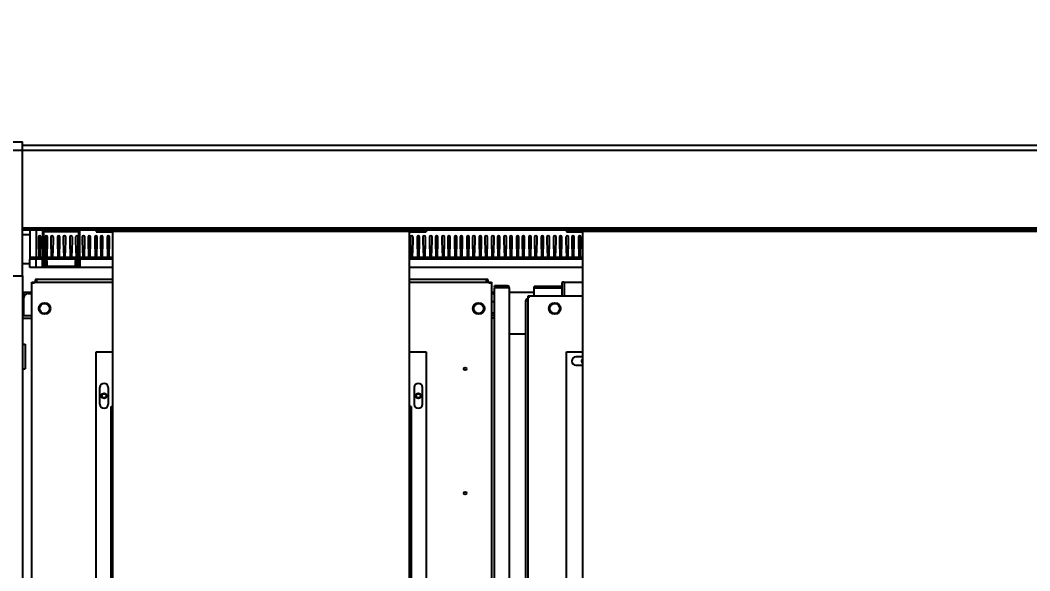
# Model space of a CAD drawing. Extents: x -1522 to 1718, y -48 to 1309.
# Drawn here: x 26.861 to 30.867, y 13.427 to 15.609 of the extents above; entities that cross this region are included whole.
import ezdxf

# ---------------------------------------------------------------- set-up
doc = ezdxf.new("R2010")
doc.units = 0
doc.header["$MEASUREMENT"] = 0
doc.layers.add('E-EQPM-XFMR-1500V', color=141, linetype='Continuous')
doc.layers.add('G-NPLT', color=67, linetype='Continuous', plot=False)
doc.styles.add('NEI-A', font='arial.ttf')

# ---------------------------------------------------------------- blocks, each defined once
blk = doc.blocks.new('INV SKID')
at = {"layer": 'E-EQPM-XFMR-1500V', "linetype": 'Continuous'}
for p, q in [((-9.9049, 4.0002), (-9.3537, 4.0002)), ((-9.3537, 3.4687), (-9.3537, 4.0002)), ((-9.3537, 3.9871), (9.3537, 3.9871)), ((-7.1391, 3.9871), (-7.1391, 3.9877)), ((-9.3537, 3.659), (9.3537, 3.659)), ((-9.2749, 3.6492), (-9.3537, 3.6492)), ((-9.3258, 3.6492), (-9.3258, 3.5343)), ((-9.2995, 3.6492), (-9.2995, 3.5343)), ((-9.2749, 3.6492), (-9.2749, 3.5425)), ((-9.1273, 3.6492), (-9.2749, 3.6492)), ((-9.1273, 3.5425), (-9.1273, 3.6492)), ((-0.2887, 3.6492), (-9.1273, 3.6492)), ((-9.0617, 3.6459), (-9.0617, 3.6426)), ((-9.0617, 3.6459), (-7.7526, 3.6459)), ((-8.8615, 3.6459), (-8.8615, 3.6492)), ((-8.8615, 3.6459), (-8.8615, 3.6492)), ((-7.9495, 3.6459), (-7.9495, 3.6492)), ((-7.9495, 3.6459), (-7.9495, 3.6492)), ((-7.7526, 3.6459), (-7.7526, 3.6426)), ((-7.1965, 3.6459), (-7.1965, 3.6426)), ((-7.1965, 3.6459), (-3.4268, 3.6459)), ((-6.998, 3.6459), (-6.998, 3.6492)), ((-6.998, 3.6459), (-6.998, 3.6492)), ((-9.3537, 3.6328), (-9.3258, 3.6328)), ((-9.2911, 3.6229), (-9.2911, 3.6065)), ((-9.2911, 3.6065), (-9.2895, 3.5425)), ((-9.2829, 3.5425), (-9.2813, 3.6065)), ((-9.2813, 3.6065), (-9.2813, 3.6229)), ((-9.27, 3.5441), (-9.27, 3.6442)), ((-9.27, 3.6442), (-9.1322, 3.6442)), ((-9.2648, 3.6229), (-9.2648, 3.6065)), ((-9.2648, 3.6065), (-9.2632, 3.5425)), ((-9.2566, 3.5425), (-9.255, 3.6065)), ((-9.255, 3.6065), (-9.255, 3.6229)), ((-9.2419, 3.6229), (-9.2419, 3.6065)), ((-9.2419, 3.6065), (-9.2402, 3.5425)), ((-9.2337, 3.5425), (-9.232, 3.6065)), ((-9.232, 3.6065), (-9.232, 3.6229)), ((-9.2156, 3.6229), (-9.2156, 3.6065)), ((-9.2156, 3.6065), (-9.214, 3.5425)), ((-9.2074, 3.5425), (-9.2058, 3.6065)), ((-9.2058, 3.6065), (-9.2058, 3.6229)), ((-9.1927, 3.6229), (-9.1927, 3.6065)), ((-9.1927, 3.6065), (-9.191, 3.5425)), ((-9.1845, 3.5425), (-9.1828, 3.6065)), ((-9.1828, 3.6065), (-9.1828, 3.6229)), ((-9.1664, 3.6229), (-9.1664, 3.6065)), ((-9.1664, 3.6065), (-9.1648, 3.5425)), ((-9.1582, 3.5425), (-9.1566, 3.6065)), ((-9.1566, 3.6065), (-9.1566, 3.6229)), ((-9.1435, 3.6229), (-9.1435, 3.6065)), ((-9.1435, 3.6065), (-9.1418, 3.5425)), ((-9.1353, 3.5425), (-9.1336, 3.6065)), ((-9.1336, 3.6065), (-9.1336, 3.6229)), ((-9.1322, 3.6442), (-9.1322, 3.5441)), ((-9.1172, 3.6229), (-9.1172, 3.6065)), ((-9.1172, 3.6065), (-9.1156, 3.5425)), ((-9.109, 3.5425), (-9.1074, 3.6065)), ((-9.1074, 3.6065), (-9.1074, 3.6229)), ((-9.0942, 3.6229), (-9.0942, 3.6065)), ((-9.0942, 3.6065), (-9.0926, 3.5425)), ((-9.086, 3.5425), (-9.0844, 3.6065)), ((-9.0844, 3.6065), (-9.0844, 3.6229)), ((-9.068, 3.6229), (-9.068, 3.6065)), ((-9.068, 3.6065), (-9.0664, 3.5425)), ((-9.0617, 3.6426), (-8.9961, 3.6426)), ((-9.0598, 3.5425), (-9.0582, 3.6065)), ((-9.0582, 3.6065), (-9.0582, 3.6229)), ((-9.045, 3.6229), (-9.045, 3.6065)), ((-9.045, 3.6065), (-9.0434, 3.5425)), ((-9.0368, 3.5425), (-9.0352, 3.6065)), ((-9.0352, 3.6065), (-9.0352, 3.6229)), ((-9.0188, 3.6229), (-9.0188, 3.6065)), ((-9.0188, 3.6065), (-9.0171, 3.5425)), ((-9.0106, 3.5425), (-9.0089, 3.6065)), ((-9.0089, 3.6065), (-9.0089, 3.6229)), ((-8.9961, 1.2443), (-8.9961, 3.6426)), ((-7.8182, 1.2443), (-7.8182, 3.6426)), ((-7.8182, 3.6426), (-7.7526, 3.6426)), ((-7.8147, 3.6229), (-7.8147, 3.6065)), ((-7.8147, 3.6065), (-7.8131, 3.5425)), ((-7.8065, 3.5425), (-7.8049, 3.6065)), ((-7.8049, 3.6065), (-7.8049, 3.6229)), ((-7.7885, 3.6229), (-7.7885, 3.6065)), ((-7.7885, 3.6065), (-7.7868, 3.5425)), ((-7.7803, 3.5425), (-7.7786, 3.6065)), ((-7.7786, 3.6065), (-7.7786, 3.6229)), ((-7.7655, 3.6229), (-7.7655, 3.6065)), ((-7.7655, 3.6065), (-7.7639, 3.5425)), ((-7.7573, 3.5425), (-7.7557, 3.6065)), ((-7.7557, 3.6065), (-7.7557, 3.6229)), ((-7.7393, 3.6229), (-7.7393, 3.6065)), ((-7.7393, 3.6065), (-7.7376, 3.5425)), ((-7.7311, 3.5425), (-7.7294, 3.6065)), ((-7.7294, 3.6065), (-7.7294, 3.6229)), ((-7.7163, 3.6229), (-7.7163, 3.6065)), ((-7.7163, 3.6065), (-7.7147, 3.5425)), ((-7.7081, 3.5425), (-7.7065, 3.6065)), ((-7.7065, 3.6065), (-7.7065, 3.6229)), ((-7.69, 3.6229), (-7.69, 3.6065)), ((-7.69, 3.6065), (-7.6884, 3.5425)), ((-7.6818, 3.5425), (-7.6802, 3.6065)), ((-7.6802, 3.6065), (-7.6802, 3.6229)), ((-7.6671, 3.6229), (-7.6671, 3.6065)), ((-7.6671, 3.6065), (-7.6654, 3.5425)), ((-7.6589, 3.5425), (-7.6572, 3.6065)), ((-7.6572, 3.6065), (-7.6572, 3.6229)), ((-7.6408, 3.6229), (-7.6408, 3.6065)), ((-7.6408, 3.6065), (-7.6392, 3.5425)), ((-7.6326, 3.5425), (-7.631, 3.6065)), ((-7.631, 3.6065), (-7.631, 3.6229)), ((-7.6179, 3.6229), (-7.6179, 3.6065)), ((-7.6179, 3.6065), (-7.6162, 3.5425)), ((-7.6097, 3.5425), (-7.608, 3.6065)), ((-7.608, 3.6065), (-7.608, 3.6229)), ((-7.5916, 3.6229), (-7.5916, 3.6065)), ((-7.5916, 3.6065), (-7.59, 3.5425)), ((-7.5834, 3.5425), (-7.5818, 3.6065)), ((-7.5818, 3.6065), (-7.5818, 3.6229)), ((-7.5687, 3.6229), (-7.5687, 3.6065)), ((-7.5687, 3.6065), (-7.567, 3.5425)), ((-7.5605, 3.5425), (-7.5588, 3.6065)), ((-7.5588, 3.6065), (-7.5588, 3.6229)), ((-7.5424, 3.6229), (-7.5424, 3.6065)), ((-7.5424, 3.6065), (-7.5408, 3.5425)), ((-7.5342, 3.5425), (-7.5326, 3.6065)), ((-7.5326, 3.6065), (-7.5326, 3.6229)), ((-7.5194, 3.6229), (-7.5194, 3.6065)), ((-7.5194, 3.6065), (-7.5178, 3.5425)), ((-7.5112, 3.5425), (-7.5096, 3.6065)), ((-7.5096, 3.6065), (-7.5096, 3.6229)), ((-7.4932, 3.6229), (-7.4932, 3.6065)), ((-7.4932, 3.6065), (-7.4916, 3.5425)), ((-7.485, 3.5425), (-7.4834, 3.6065)), ((-7.4834, 3.6065), (-7.4834, 3.6229)), ((-7.4702, 3.6229), (-7.4702, 3.6065)), ((-7.4702, 3.6065), (-7.4686, 3.5425)), ((-7.462, 3.5425), (-7.4604, 3.6065)), ((-7.4604, 3.6065), (-7.4604, 3.6229)), ((-7.444, 3.6229), (-7.444, 3.6065)), ((-7.444, 3.6065), (-7.4423, 3.5425)), ((-7.4358, 3.5425), (-7.4341, 3.6065)), ((-7.4341, 3.6065), (-7.4341, 3.6229)), ((-7.421, 3.6229), (-7.421, 3.6065)), ((-7.421, 3.6065), (-7.4194, 3.5425)), ((-7.4128, 3.5425), (-7.4112, 3.6065)), ((-7.4112, 3.6065), (-7.4112, 3.6229)), ((-7.3948, 3.6229), (-7.3948, 3.6065)), ((-7.3948, 3.6065), (-7.3931, 3.5425)), ((-7.3866, 3.5425), (-7.3849, 3.6065)), ((-7.3849, 3.6065), (-7.3849, 3.6229)), ((-7.3718, 3.6229), (-7.3718, 3.6065)), ((-7.3718, 3.6065), (-7.3702, 3.5425)), ((-7.3636, 3.5425), (-7.362, 3.6065)), ((-7.362, 3.6065), (-7.362, 3.6229)), ((-7.3456, 3.6229), (-7.3456, 3.6065)), ((-7.3456, 3.6065), (-7.3439, 3.5425)), ((-7.3374, 3.5425), (-7.3357, 3.6065)), ((-7.3357, 3.6065), (-7.3357, 3.6229)), ((-7.3226, 3.6229), (-7.3226, 3.6065)), ((-7.3226, 3.6065), (-7.321, 3.5425)), ((-7.3144, 3.5425), (-7.3128, 3.6065)), ((-7.3128, 3.6065), (-7.3128, 3.6229)), ((-7.2963, 3.6229), (-7.2963, 3.6065)), ((-7.2963, 3.6065), (-7.2947, 3.5425)), ((-7.2881, 3.5425), (-7.2865, 3.6065)), ((-7.2865, 3.6065), (-7.2865, 3.6229)), ((-7.2734, 3.6229), (-7.2734, 3.6065)), ((-7.2734, 3.6065), (-7.2717, 3.5425)), ((-7.2652, 3.5425), (-7.2635, 3.6065)), ((-7.2635, 3.6065), (-7.2635, 3.6229)), ((-7.2471, 3.6229), (-7.2471, 3.6065)), ((-7.2471, 3.6065), (-7.2455, 3.5425)), ((-7.2389, 3.5425), (-7.2373, 3.6065)), ((-7.2373, 3.6065), (-7.2373, 3.6229)), ((-7.2242, 3.6229), (-7.2242, 3.6065)), ((-7.2242, 3.6065), (-7.2225, 3.5425)), ((-7.216, 3.5425), (-7.2143, 3.6065)), ((-7.2143, 3.6065), (-7.2143, 3.6229)), ((-7.1979, 3.6229), (-7.1979, 3.6065)), ((-7.1979, 3.6065), (-7.1963, 3.5425)), ((-7.1965, 3.6426), (-7.1309, 3.6426)), ((-7.1897, 3.5425), (-7.1881, 3.6065)), ((-7.1881, 3.6065), (-7.1881, 3.6229)), ((-7.175, 3.6229), (-7.175, 3.6065)), ((-7.175, 3.6065), (-7.1733, 3.5425)), ((-7.1668, 3.5425), (-7.1651, 3.6065)), ((-7.1651, 3.6065), (-7.1651, 3.6229)), ((-7.1487, 3.6229), (-7.1487, 3.6065)), ((-7.1487, 3.6065), (-7.1471, 3.5425)), ((-7.1405, 3.5425), (-7.1389, 3.6065)), ((-7.1389, 3.6065), (-7.1389, 3.6229)), ((-7.1309, 1.2443), (-7.1309, 3.6426)), ((-9.3258, 3.5425), (-9.2895, 3.5425)), ((-9.3258, 3.5015), (-9.3258, 3.5343)), ((-9.2749, 3.5343), (-9.3258, 3.5343)), ((-9.2995, 3.5425), (-9.2749, 3.5425)), ((-9.2995, 3.5015), (-9.2995, 3.5343)), ((-9.2749, 3.5343), (-9.2995, 3.5343)), ((-9.2895, 3.5425), (-9.2895, 3.5343)), ((-9.2829, 3.5425), (-9.2829, 3.5343)), ((-9.2829, 3.5425), (-9.2749, 3.5425)), ((-9.2749, 3.5425), (-9.2618, 3.5245)), ((-9.2749, 3.5015), (-9.2749, 3.5343)), ((-9.2749, 3.5343), (-9.2723, 3.5343)), ((-9.2723, 3.5343), (-9.2723, 3.5278)), ((-9.269, 3.5343), (-9.2723, 3.5343)), ((-9.269, 3.5343), (-9.2723, 3.5343)), ((-9.2723, 3.5278), (-9.2618, 3.5278)), ((-9.2569, 3.5261), (-9.27, 3.5441)), ((-9.2688, 3.5425), (-9.2632, 3.5425)), ((-9.2688, 3.5425), (-9.2402, 3.5425)), ((-9.2632, 3.5425), (-9.2632, 3.5343)), ((-9.1393, 3.5343), (-9.2632, 3.5343)), ((-9.1393, 3.5343), (-9.2632, 3.5343)), ((-9.2618, 3.5278), (-9.2618, 3.5245)), ((-9.2569, 3.5081), (-9.2569, 3.5261)), ((-9.2566, 3.5425), (-9.2566, 3.5343)), ((-9.2566, 3.5425), (-9.214, 3.5425)), ((-9.2402, 3.5425), (-9.2402, 3.5343)), ((-9.2337, 3.5425), (-9.2337, 3.5343)), ((-9.2337, 3.5425), (-9.191, 3.5425)), ((-9.214, 3.5425), (-9.214, 3.5343)), ((-9.2074, 3.5425), (-9.2074, 3.5343)), ((-9.2074, 3.5425), (-9.1648, 3.5425)), ((-9.191, 3.5425), (-9.191, 3.5343)), ((-9.1845, 3.5425), (-9.1845, 3.5343)), ((-9.1845, 3.5425), (-9.1418, 3.5425)), ((-9.1648, 3.5425), (-9.1648, 3.5343)), ((-9.1582, 3.5425), (-9.1582, 3.5343)), ((-9.1582, 3.5425), (-9.1334, 3.5425)), ((-9.1322, 3.5441), (-9.1453, 3.5261)), ((-9.1453, 3.5261), (-9.1453, 3.5081)), ((-9.1418, 3.5425), (-9.1418, 3.5343)), ((-9.1404, 3.5245), (-9.1273, 3.5425)), ((-9.1404, 3.5245), (-9.1404, 3.5278)), ((-9.1404, 3.5278), (-9.1299, 3.5278)), ((-9.1353, 3.5425), (-9.1353, 3.54)), ((-9.1353, 3.5425), (-9.1334, 3.5425)), ((-9.1299, 3.5343), (-9.1333, 3.5343)), ((-9.1299, 3.5343), (-9.1333, 3.5343)), ((-9.1299, 3.5278), (-9.1299, 3.5343)), ((-9.1299, 3.5343), (-9.1273, 3.5343)), ((-9.1273, 3.5425), (-9.1156, 3.5425)), ((-9.1273, 3.5425), (-9.0926, 3.5425)), ((-9.1273, 3.5343), (-9.1273, 3.5015)), ((-8.9961, 3.5343), (-9.1273, 3.5343)), ((-8.9961, 3.5343), (-9.1273, 3.5343)), ((-9.1156, 3.5425), (-9.1156, 3.5343)), ((-9.109, 3.5425), (-9.109, 3.5343)), ((-9.109, 3.5425), (-9.0664, 3.5425)), ((-9.0926, 3.5425), (-9.0926, 3.5343)), ((-9.086, 3.5425), (-9.086, 3.5343)), ((-9.086, 3.5425), (-9.0434, 3.5425)), ((-9.0664, 3.5425), (-9.0664, 3.5343)), ((-9.0598, 3.5425), (-9.0598, 3.5343)), ((-9.0598, 3.5425), (-9.0171, 3.5425)), ((-9.0434, 3.5425), (-9.0434, 3.5343)), ((-9.0368, 3.5425), (-9.0368, 3.5343)), ((-9.0368, 3.5425), (-8.9961, 3.5425)), ((-9.0171, 3.5425), (-9.0171, 3.5343)), ((-9.0106, 3.5425), (-9.0106, 3.5343)), ((-9.0106, 3.5425), (-8.9961, 3.5425)), ((-7.8182, 3.5425), (-7.7868, 3.5425)), ((-7.8182, 3.5425), (-7.8131, 3.5425)), ((-7.1309, 3.5343), (-7.8182, 3.5343)), ((-7.1309, 3.5343), (-7.8182, 3.5343)), ((-7.8131, 3.5425), (-7.8131, 3.5343)), ((-7.8065, 3.5425), (-7.8065, 3.5343)), ((-7.8065, 3.5425), (-7.7639, 3.5425)), ((-7.7868, 3.5425), (-7.7868, 3.5343)), ((-7.7803, 3.5425), (-7.7803, 3.5343)), ((-7.7803, 3.5425), (-7.7376, 3.5425)), ((-7.7639, 3.5425), (-7.7639, 3.5343)), ((-7.7573, 3.5425), (-7.7573, 3.5343)), ((-7.7573, 3.5425), (-7.7147, 3.5425)), ((-7.7376, 3.5425), (-7.7376, 3.5343)), ((-7.7311, 3.5425), (-7.7311, 3.5343)), ((-7.7311, 3.5425), (-7.6884, 3.5425)), ((-7.7147, 3.5425), (-7.7147, 3.5343)), ((-7.7081, 3.5425), (-7.7081, 3.5343)), ((-7.7081, 3.5425), (-7.6654, 3.5425)), ((-7.6884, 3.5425), (-7.6884, 3.5343)), ((-7.6818, 3.5425), (-7.6818, 3.5343)), ((-7.6818, 3.5425), (-7.6392, 3.5425)), ((-7.6654, 3.5425), (-7.6654, 3.5343)), ((-7.6589, 3.5425), (-7.6589, 3.5343)), ((-7.6589, 3.5425), (-7.6162, 3.5425)), ((-7.6392, 3.5425), (-7.6392, 3.5343)), ((-7.6326, 3.5425), (-7.6326, 3.5343)), ((-7.6326, 3.5425), (-7.59, 3.5425)), ((-7.6162, 3.5425), (-7.6162, 3.5343)), ((-7.6097, 3.5425), (-7.6097, 3.5343)), ((-7.6097, 3.5425), (-7.567, 3.5425)), ((-7.59, 3.5425), (-7.59, 3.5343)), ((-7.5834, 3.5425), (-7.5834, 3.5343)), ((-7.5834, 3.5425), (-7.5408, 3.5425)), ((-7.567, 3.5425), (-7.567, 3.5343)), ((-7.5605, 3.5425), (-7.5605, 3.5343)), ((-7.5605, 3.5425), (-7.5178, 3.5425)), ((-7.5408, 3.5425), (-7.5408, 3.5343)), ((-7.5342, 3.5425), (-7.5342, 3.5343)), ((-7.5342, 3.5425), (-7.4916, 3.5425)), ((-7.5178, 3.5425), (-7.5178, 3.5343)), ((-7.5112, 3.5425), (-7.5112, 3.5343)), ((-7.5112, 3.5425), (-7.4686, 3.5425)), ((-7.4916, 3.5425), (-7.4916, 3.5343)), ((-7.485, 3.5425), (-7.485, 3.5343)), ((-7.485, 3.5425), (-7.4423, 3.5425)), ((-7.4686, 3.5425), (-7.4686, 3.5343)), ((-7.462, 3.5425), (-7.462, 3.5343)), ((-7.462, 3.5425), (-7.4194, 3.5425)), ((-7.4423, 3.5425), (-7.4423, 3.5343)), ((-7.4358, 3.5425), (-7.4358, 3.5343)), ((-7.4358, 3.5425), (-7.3931, 3.5425)), ((-7.4194, 3.5425), (-7.4194, 3.5343)), ((-7.4128, 3.5425), (-7.4128, 3.5343)), ((-7.4128, 3.5425), (-7.3702, 3.5425)), ((-7.3931, 3.5425), (-7.3931, 3.5343)), ((-7.3866, 3.5425), (-7.3866, 3.5343)), ((-7.3866, 3.5425), (-7.3439, 3.5425)), ((-7.3702, 3.5425), (-7.3702, 3.5343)), ((-7.3636, 3.5425), (-7.3636, 3.5343)), ((-7.3636, 3.5425), (-7.321, 3.5425)), ((-7.3439, 3.5425), (-7.3439, 3.5343)), ((-7.3374, 3.5425), (-7.3374, 3.5343)), ((-7.3374, 3.5425), (-7.2947, 3.5425)), ((-7.321, 3.5425), (-7.321, 3.5343)), ((-7.3144, 3.5425), (-7.3144, 3.5343)), ((-7.3144, 3.5425), (-7.2717, 3.5425)), ((-7.2947, 3.5425), (-7.2947, 3.5343)), ((-7.2881, 3.5425), (-7.2881, 3.5343)), ((-7.2881, 3.5425), (-7.2455, 3.5425)), ((-7.2717, 3.5425), (-7.2717, 3.5343)), ((-7.2652, 3.5425), (-7.2652, 3.5343)), ((-7.2652, 3.5425), (-7.2225, 3.5425)), ((-7.2455, 3.5425), (-7.2455, 3.5343)), ((-7.2389, 3.5425), (-7.2389, 3.5343)), ((-7.2389, 3.5425), (-7.1963, 3.5425)), ((-7.2225, 3.5425), (-7.2225, 3.5343)), ((-7.216, 3.5425), (-7.216, 3.5343)), ((-7.216, 3.5425), (-7.1733, 3.5425)), ((-7.1963, 3.5425), (-7.1963, 3.5343)), ((-7.1897, 3.5425), (-7.1897, 3.5343)), ((-7.1897, 3.5425), (-7.1471, 3.5425)), ((-7.1733, 3.5425), (-7.1733, 3.5343)), ((-7.1668, 3.5425), (-7.1668, 3.5343)), ((-7.1668, 3.5425), (-7.1309, 3.5425)), ((-7.1471, 3.5425), (-7.1471, 3.5343)), ((-7.1405, 3.5425), (-7.1405, 3.5343)), ((-7.1405, 3.5425), (-7.1309, 3.5425)), ((-9.3537, 3.5179), (-9.3258, 3.5179)), ((-9.2749, 3.5015), (-9.3258, 3.5015)), ((-9.2749, 3.5015), (-9.2995, 3.5015)), ((-9.1273, 3.5015), (-9.2749, 3.5015)), ((-9.27, 3.5245), (-9.27, 3.5064)), ((-9.2618, 3.5245), (-9.27, 3.5245)), ((-9.27, 3.5064), (-9.1322, 3.5064)), ((-9.2651, 3.5179), (-9.2651, 3.513)), ((-9.2618, 3.5179), (-9.2651, 3.5179)), ((-9.2651, 3.513), (-9.2602, 3.513)), ((-9.2618, 3.5245), (-9.2618, 3.5179)), ((-9.2602, 3.513), (-9.2602, 3.5081)), ((-9.2602, 3.5081), (-9.2569, 3.5081)), ((-9.1453, 3.5081), (-9.1421, 3.5081)), ((-9.1421, 3.5081), (-9.1421, 3.513)), ((-9.1421, 3.513), (-9.1371, 3.513)), ((-9.1404, 3.5179), (-9.1404, 3.5245)), ((-9.1322, 3.5245), (-9.1404, 3.5245)), ((-9.1371, 3.5179), (-9.1404, 3.5179)), ((-9.1371, 3.513), (-9.1371, 3.5179)), ((-9.1322, 3.5064), (-9.1322, 3.5245)), ((-8.9961, 3.5015), (-9.1273, 3.5015)), ((-8.9961, 3.5015), (-9.1273, 3.5015)), ((-7.1309, 3.5015), (-7.8182, 3.5015)), ((-7.1309, 3.5015), (-7.8182, 3.5015)), ((-9.9377, 3.4687), (-9.3537, 3.4687)), ((-9.3537, 3.4687), (-9.3537, -3.467)), ((-9.3045, 3.449), (-9.3045, 3.4441)), ((-9.2995, 3.449), (-9.2995, 3.4441)), ((-9.2979, 3.4441), (-9.2979, 3.4556)), ((-9.2979, 3.4556), (-8.9961, 3.4556)), ((-7.8182, 3.4556), (-7.5131, 3.4556)), ((-7.5131, 3.4441), (-7.5131, 3.4556)), ((-7.5115, 3.4441), (-7.5115, 3.449)), ((-7.5066, 3.4441), (-7.5066, 3.449)), ((-9.3176, -3.4424), (-9.3176, 3.4441)), ((-9.3176, 3.4441), (-8.9961, 3.4441)), ((-9.311, 3.4441), (-9.311, 3.4375)), ((-7.8182, 3.4441), (-7.4934, 3.4441)), ((-7.5, 3.4375), (-7.5, 3.4441)), ((-7.4934, 3.4441), (-7.4934, 1.0255)), ((-7.482, 3.4244), (-7.482, 3.4293)), ((-7.4295, 3.4293), (-7.482, 3.4293)), ((-7.4295, 3.4244), (-7.482, 3.4244)), ((-7.482, 0.0173), (-7.482, 3.4228)), ((-7.482, 3.4228), (-7.4229, 3.4228)), ((-7.4229, 3.4228), (-7.4229, 0.0173)), ((-7.3245, 3.4211), (-7.3245, 3.4261)), ((-7.2146, 3.4261), (-7.3245, 3.4261)), ((-7.3245, 3.39), (-7.3245, 3.4211)), ((-7.3245, 3.4211), (-7.3113, 3.4211)), ((-7.3113, 3.4211), (-7.2146, 3.4211)), ((-7.2146, 3.4392), (-7.2146, 3.39)), ((-7.2146, 3.4392), (-7.2146, 3.39)), ((-7.2047, 3.4441), (-7.2047, 3.39)), ((-7.2047, 3.4441), (-7.1309, 3.4441)), ((-9.3537, 3.3982), (-9.3488, 3.3982)), ((-9.3488, 3.4031), (-9.3488, 3.3982)), ((-9.3176, 3.4031), (-9.3488, 3.4031)), ((-9.3488, 3.3818), (-9.3488, 3.3982)), ((-9.3488, 3.3112), (-9.3488, 3.3818)), ((-9.3323, 3.3982), (-9.3176, 3.3982)), ((-7.482, 3.4031), (-7.4934, 3.4031)), ((-7.4934, 3.3982), (-7.482, 3.3982)), ((-7.4934, 3.367), (-7.482, 3.367)), ((-7.3245, 3.4031), (-7.4229, 3.4031)), ((-7.3573, 0.9293), (-7.3573, 3.3703)), ((-7.3573, 3.3703), (-7.3474, 3.3703)), ((-7.3474, 3.3768), (-7.3507, 3.3768)), ((-7.3474, 3.3719), (-7.3507, 3.3719)), ((-7.3474, 1.1081), (-7.3474, 3.39)), ((-7.3474, 3.39), (-7.1309, 3.39)), ((-7.3409, 3.3834), (-7.3474, 3.3834)), ((-9.3537, 3.3112), (-9.3176, 3.3112)), ((-9.3537, 3.3014), (-9.3176, 3.3014)), ((-7.482, 3.3204), (-7.4934, 3.3204)), ((-7.482, 3.3112), (-7.4934, 3.3112)), ((-7.482, 3.3014), (-7.4934, 3.3014)), ((-7.4229, 3.2391), (-7.3573, 3.2391)), ((-9.3537, 3.198), (-9.3438, 3.198)), ((-9.3438, 3.198), (-9.3438, 3.0996)), ((-9.0617, 1.1524), (-9.0617, 3.1669)), ((-9.0617, 3.1669), (-8.9961, 3.1669)), ((-7.8182, 3.1669), (-7.7526, 3.1669)), ((-7.7526, 3.1669), (-7.7526, 1.1524)), ((-7.1965, 1.1524), (-7.1965, 3.1669)), ((-7.1965, 3.1669), (-7.1309, 3.1669)), ((-7.1309, 3.1472), (-7.1588, 3.1472)), ((-9.3537, 3.0996), (-9.3438, 3.0996)), ((-7.1588, 3.1144), (-7.1309, 3.1144)), ((-9.0469, 2.9602), (-9.0469, 3.0258)), ((-9.0141, 3.0258), (-9.0141, 2.9602)), ((-7.8002, 3.0258), (-7.8002, 2.9602)), ((-7.7674, 2.9602), (-7.7674, 3.0258)), ((-9.0026, 1.3427), (-9.0026, 2.9503)), ((-9.0026, 2.9503), (-8.9961, 2.9503)), ((-7.8117, 2.9503), (-7.8182, 2.9503)), ((-7.8117, 2.9503), (-7.8117, 1.3427))]:
    blk.add_line(p, q, dxfattribs=at)
at = {"layer": 'E-EQPM-XFMR-1500V'}
blk.add_lwpolyline([(-9.9049, 3.9674), (9.9049, 3.9674), (9.9049, -3.9657), (-9.9049, -3.9657)], close=True, dxfattribs=at)
at = {"layer": 'E-EQPM-XFMR-1500V', "linetype": 'Continuous'}
for centre, radius in [((-9.2667, 3.3391), 0.023), ((-9.2667, 3.3391), 0.0197), ((-7.5443, 3.3391), 0.023), ((-7.5443, 3.3391), 0.0197), ((-7.2425, 3.3391), 0.023), ((-7.2425, 3.3391), 0.0197), ((-7.5984, 3.0996), 0.00541), ((-9.0305, 2.993), 0.0105), ((-9.0305, 2.993), 0.0082), ((-7.7838, 2.993), 0.0105), ((-7.7838, 2.993), 0.0082), ((-7.5984, 2.6075), 0.00541)]:
    blk.add_circle(centre, radius, dxfattribs=at)
for centre, radius, start, end in [((-9.2862, 3.6229), 0.00492, 0, 180), ((-9.2599, 3.6229), 0.00492, 0, 180), ((-9.237, 3.6229), 0.00492, 0, 180), ((-9.2107, 3.6229), 0.00492, 0, 180), ((-9.1878, 3.6229), 0.00492, 0, 180), ((-9.1615, 3.6229), 0.00492, 0, 180), ((-9.1385, 3.6229), 0.00492, 0, 180), ((-9.1123, 3.6229), 0.00492, 0, 180), ((-9.0893, 3.6229), 0.00492, 0, 180), ((-9.0631, 3.6229), 0.00492, 0, 180), ((-9.0401, 3.6229), 0.00492, 0, 180), ((-9.0139, 3.6229), 0.00492, 0, 180), ((-7.8098, 3.6229), 0.00492, 0, 180), ((-7.7836, 3.6229), 0.00492, 0, 180), ((-7.7606, 3.6229), 0.00492, 0, 180), ((-7.7343, 3.6229), 0.00492, 0, 180), ((-7.7114, 3.6229), 0.00492, 0, 180), ((-7.6851, 3.6229), 0.00492, 0, 180), ((-7.6622, 3.6229), 0.00492, 0, 180), ((-7.6359, 3.6229), 0.00492, 0, 180), ((-7.6129, 3.6229), 0.00492, 0, 180), ((-7.5867, 3.6229), 0.00492, 0, 180), ((-7.5637, 3.6229), 0.00492, 0, 180), ((-7.5375, 3.6229), 0.00492, 0, 180), ((-7.5145, 3.6229), 0.00492, 0, 180), ((-7.4883, 3.6229), 0.00492, 0, 180), ((-7.4653, 3.6229), 0.00492, 0, 180), ((-7.4391, 3.6229), 0.00492, 0, 180), ((-7.4161, 3.6229), 0.00492, 0, 180), ((-7.3898, 3.6229), 0.00492, 0, 180), ((-7.3669, 3.6229), 0.00492, 0, 180), ((-7.3406, 3.6229), 0.00492, 0, 180), ((-7.3177, 3.6229), 0.00492, 0, 180), ((-7.2914, 3.6229), 0.00492, 0, 180), ((-7.2685, 3.6229), 0.00492, 0, 180), ((-7.2422, 3.6229), 0.00492, 0, 180), ((-7.2192, 3.6229), 0.00492, 0, 180), ((-7.193, 3.6229), 0.00492, 0, 180), ((-7.17, 3.6229), 0.00492, 0, 180), ((-7.1438, 3.6229), 0.00492, 0, 180), ((-9.2979, 3.449), 0.00656, 90, 180), ((-9.2979, 3.449), 0.00164, 90, 180), ((-7.5131, 3.449), 0.00656, 0, 90), ((-7.5131, 3.449), 0.00164, 0, 90), ((-7.4295, 3.4228), 0.00656, 0, 90), ((-7.4295, 3.4228), 0.00164, 0, 90), ((-7.2096, 3.4392), 0.00492, 30.1189, 180), ((-7.2096, 3.4392), 0.00492, 30.1189, 180), ((-9.3323, 3.3818), 0.0164, 90, 180), ((-7.3507, 3.3703), 0.00656, 90, 180), ((-7.3507, 3.3703), 0.00164, 90, 180), ((-7.1588, 3.1308), 0.0164, 90, 270), ((-7.126, 3.1308), 0.0105, 118.6532, 241.3212), ((-7.126, 3.1308), 0.0082, 127.1069, 232.8931), ((-9.0305, 3.0258), 0.0164, 0, 180), ((-7.7838, 3.0258), 0.0164, 0, 180), ((-9.0305, 2.9602), 0.0164, 180, 0), ((-7.7838, 2.9602), 0.0164, 180, 0)]:
    blk.add_arc(centre, radius, start, end, dxfattribs=at)

msp = doc.modelspace()

# ---------------------------------------------------------------- block references
msp.add_blockref('INV SKID', (36.22501, 11.12722))

# ---------------------------------------------------------------- texts
at = {"layer": 'G-NPLT', "insert": (-1524.03887, 222.65943), "char_height": 50.15749436, "attachment_point": 1, "style": 'NEI-A'}
msp.add_mtext_dynamic_manual_height_columns('\\pi-250.78747,l250.78747;THIS INVERTER NEEDS TO BE UPDATED WITH THE CORRECT INVERTER JOB SPECIFIC. GET FROM THE INVERTER XREF.', width=1665.7235448, gutter_width=214.91157, heights=[0], dxfattribs=at)

doc.saveas('drawing.dxf')
